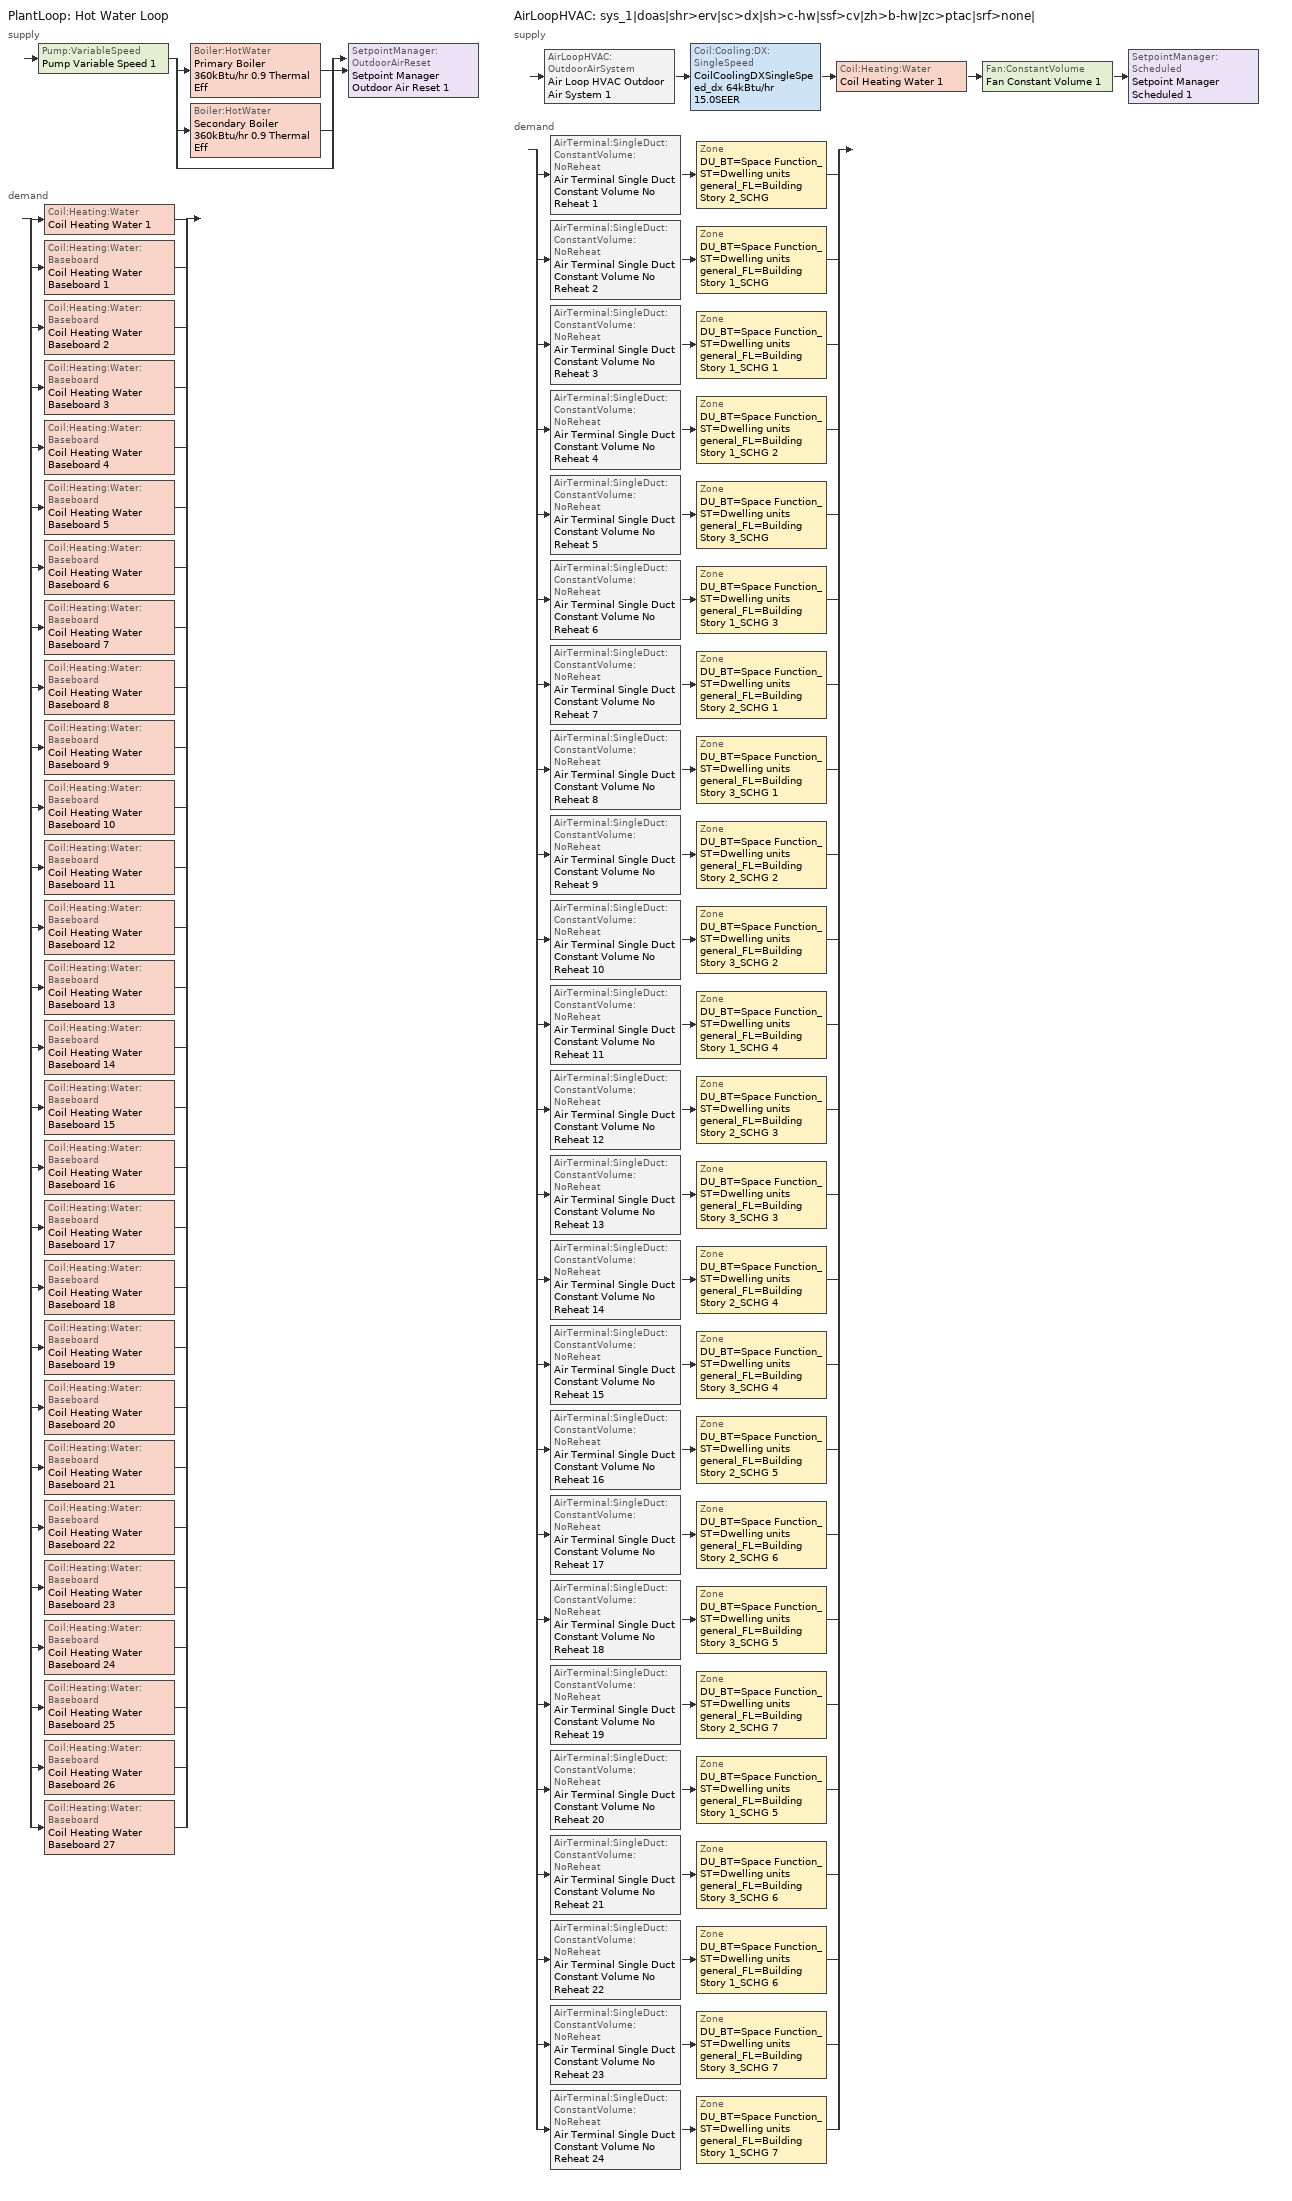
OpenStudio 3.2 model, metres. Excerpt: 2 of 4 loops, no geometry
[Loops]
PlantLoop 'Hot Water Loop'
 supply: Pump:VariableSpeed 'Pump Variable Speed 1' > split
  | Boiler:HotWater 'Primary Boiler 360kBtu/hr 0.9 Thermal Eff'
  | Boiler:HotWater 'Secondary Boiler 360kBtu/hr 0.9 Thermal Eff'
  | bypass
  join > SetpointManager:OutdoorAirReset 'Setpoint Manager Outdoor Air Reset 1'
 demand: split
  | Coil:Heating:Water 'Coil Heating Water 1'
  | Coil:Heating:Water:Baseboard 'Coil Heating Water Baseboard 1'
  | Coil:Heating:Water:Baseboard 'Coil Heating Water Baseboard 2'
  | Coil:Heating:Water:Baseboard 'Coil Heating Water Baseboard 3'
  | Coil:Heating:Water:Baseboard 'Coil Heating Water Baseboard 4'
  | Coil:Heating:Water:Baseboard 'Coil Heating Water Baseboard 5'
  | Coil:Heating:Water:Baseboard 'Coil Heating Water Baseboard 6'
  | Coil:Heating:Water:Baseboard 'Coil Heating Water Baseboard 7'
  | Coil:Heating:Water:Baseboard 'Coil Heating Water Baseboard 8'
  | Coil:Heating:Water:Baseboard 'Coil Heating Water Baseboard 9'
  | Coil:Heating:Water:Baseboard 'Coil Heating Water Baseboard 10'
  | Coil:Heating:Water:Baseboard 'Coil Heating Water Baseboard 11'
  | Coil:Heating:Water:Baseboard 'Coil Heating Water Baseboard 12'
  | Coil:Heating:Water:Baseboard 'Coil Heating Water Baseboard 13'
  | Coil:Heating:Water:Baseboard 'Coil Heating Water Baseboard 14'
  | Coil:Heating:Water:Baseboard 'Coil Heating Water Baseboard 15'
  | Coil:Heating:Water:Baseboard 'Coil Heating Water Baseboard 16'
  | Coil:Heating:Water:Baseboard 'Coil Heating Water Baseboard 17'
  | Coil:Heating:Water:Baseboard 'Coil Heating Water Baseboard 18'
  | Coil:Heating:Water:Baseboard 'Coil Heating Water Baseboard 19'
  | Coil:Heating:Water:Baseboard 'Coil Heating Water Baseboard 20'
  | Coil:Heating:Water:Baseboard 'Coil Heating Water Baseboard 21'
  | Coil:Heating:Water:Baseboard 'Coil Heating Water Baseboard 22'
  | Coil:Heating:Water:Baseboard 'Coil Heating Water Baseboard 23'
  | Coil:Heating:Water:Baseboard 'Coil Heating Water Baseboard 24'
  | Coil:Heating:Water:Baseboard 'Coil Heating Water Baseboard 25'
  | Coil:Heating:Water:Baseboard 'Coil Heating Water Baseboard 26'
  | Coil:Heating:Water:Baseboard 'Coil Heating Water Baseboard 27'
AirLoopHVAC 'sys_1|doas|shr>erv|sc>dx|sh>c-hw|ssf>cv|zh>b-hw|zc>ptac|srf>none|'
 supply: AirLoopHVAC:OutdoorAirSystem 'Air Loop HVAC Outdoor Air System 1' > Coil:Cooling:DX:SingleSpeed 'CoilCoolingDXSingleSpeed_dx 64kBtu/hr 15.0SEER' > Coil:Heating:Water 'Coil Heating Water 1' > Fan:ConstantVolume 'Fan Constant Volume 1' > SetpointManager:Scheduled 'Setpoint Manager Scheduled 1'
 demand: split
  | AirTerminal:SingleDuct:ConstantVolume:NoReheat 'Air Terminal Single Duct Constant Volume No Reheat 1' > Zone 'DU_BT=Space Function_ST=Dwelling units general_FL=Building Story 2_SCHG'
  | AirTerminal:SingleDuct:ConstantVolume:NoReheat 'Air Terminal Single Duct Constant Volume No Reheat 2' > Zone 'DU_BT=Space Function_ST=Dwelling units general_FL=Building Story 1_SCHG'
  | AirTerminal:SingleDuct:ConstantVolume:NoReheat 'Air Terminal Single Duct Constant Volume No Reheat 3' > Zone 'DU_BT=Space Function_ST=Dwelling units general_FL=Building Story 1_SCHG 1'
  | AirTerminal:SingleDuct:ConstantVolume:NoReheat 'Air Terminal Single Duct Constant Volume No Reheat 4' > Zone 'DU_BT=Space Function_ST=Dwelling units general_FL=Building Story 1_SCHG 2'
  | AirTerminal:SingleDuct:ConstantVolume:NoReheat 'Air Terminal Single Duct Constant Volume No Reheat 5' > Zone 'DU_BT=Space Function_ST=Dwelling units general_FL=Building Story 3_SCHG'
  | AirTerminal:SingleDuct:ConstantVolume:NoReheat 'Air Terminal Single Duct Constant Volume No Reheat 6' > Zone 'DU_BT=Space Function_ST=Dwelling units general_FL=Building Story 1_SCHG 3'
  | AirTerminal:SingleDuct:ConstantVolume:NoReheat 'Air Terminal Single Duct Constant Volume No Reheat 7' > Zone 'DU_BT=Space Function_ST=Dwelling units general_FL=Building Story 2_SCHG 1'
  | AirTerminal:SingleDuct:ConstantVolume:NoReheat 'Air Terminal Single Duct Constant Volume No Reheat 8' > Zone 'DU_BT=Space Function_ST=Dwelling units general_FL=Building Story 3_SCHG 1'
  | AirTerminal:SingleDuct:ConstantVolume:NoReheat 'Air Terminal Single Duct Constant Volume No Reheat 9' > Zone 'DU_BT=Space Function_ST=Dwelling units general_FL=Building Story 2_SCHG 2'
  | AirTerminal:SingleDuct:ConstantVolume:NoReheat 'Air Terminal Single Duct Constant Volume No Reheat 10' > Zone 'DU_BT=Space Function_ST=Dwelling units general_FL=Building Story 3_SCHG 2'
  | AirTerminal:SingleDuct:ConstantVolume:NoReheat 'Air Terminal Single Duct Constant Volume No Reheat 11' > Zone 'DU_BT=Space Function_ST=Dwelling units general_FL=Building Story 1_SCHG 4'
  | AirTerminal:SingleDuct:ConstantVolume:NoReheat 'Air Terminal Single Duct Constant Volume No Reheat 12' > Zone 'DU_BT=Space Function_ST=Dwelling units general_FL=Building Story 2_SCHG 3'
  | AirTerminal:SingleDuct:ConstantVolume:NoReheat 'Air Terminal Single Duct Constant Volume No Reheat 13' > Zone 'DU_BT=Space Function_ST=Dwelling units general_FL=Building Story 3_SCHG 3'
  | AirTerminal:SingleDuct:ConstantVolume:NoReheat 'Air Terminal Single Duct Constant Volume No Reheat 14' > Zone 'DU_BT=Space Function_ST=Dwelling units general_FL=Building Story 2_SCHG 4'
  | AirTerminal:SingleDuct:ConstantVolume:NoReheat 'Air Terminal Single Duct Constant Volume No Reheat 15' > Zone 'DU_BT=Space Function_ST=Dwelling units general_FL=Building Story 3_SCHG 4'
  | AirTerminal:SingleDuct:ConstantVolume:NoReheat 'Air Terminal Single Duct Constant Volume No Reheat 16' > Zone 'DU_BT=Space Function_ST=Dwelling units general_FL=Building Story 2_SCHG 5'
  | AirTerminal:SingleDuct:ConstantVolume:NoReheat 'Air Terminal Single Duct Constant Volume No Reheat 17' > Zone 'DU_BT=Space Function_ST=Dwelling units general_FL=Building Story 2_SCHG 6'
  | AirTerminal:SingleDuct:ConstantVolume:NoReheat 'Air Terminal Single Duct Constant Volume No Reheat 18' > Zone 'DU_BT=Space Function_ST=Dwelling units general_FL=Building Story 3_SCHG 5'
  | AirTerminal:SingleDuct:ConstantVolume:NoReheat 'Air Terminal Single Duct Constant Volume No Reheat 19' > Zone 'DU_BT=Space Function_ST=Dwelling units general_FL=Building Story 2_SCHG 7'
  | AirTerminal:SingleDuct:ConstantVolume:NoReheat 'Air Terminal Single Duct Constant Volume No Reheat 20' > Zone 'DU_BT=Space Function_ST=Dwelling units general_FL=Building Story 1_SCHG 5'
  | AirTerminal:SingleDuct:ConstantVolume:NoReheat 'Air Terminal Single Duct Constant Volume No Reheat 21' > Zone 'DU_BT=Space Function_ST=Dwelling units general_FL=Building Story 3_SCHG 6'
  | AirTerminal:SingleDuct:ConstantVolume:NoReheat 'Air Terminal Single Duct Constant Volume No Reheat 22' > Zone 'DU_BT=Space Function_ST=Dwelling units general_FL=Building Story 1_SCHG 6'
  | AirTerminal:SingleDuct:ConstantVolume:NoReheat 'Air Terminal Single Duct Constant Volume No Reheat 23' > Zone 'DU_BT=Space Function_ST=Dwelling units general_FL=Building Story 3_SCHG 7'
  | AirTerminal:SingleDuct:ConstantVolume:NoReheat 'Air Terminal Single Duct Constant Volume No Reheat 24' > Zone 'DU_BT=Space Function_ST=Dwelling units general_FL=Building Story 1_SCHG 7'
[Sizing:Zone] Zone Cooling Design Supply Air Temperature Input Method=TemperatureDifference; Zone Cooling Design Supply Air Temperature {C}=14; Zone Cooling Design Supply Air Temperature Difference {deltaC}=11; Zone Heating Design Supply Air Temperature Input Method=TemperatureDifference; Zone Heating Design Supply Air Temperature {C}=40; Zone Heating Design Supply Air Temperature Difference {deltaC}=21; Zone Cooling Design Supply Air Humidity Ratio {kg-H2O/kg-air}=0.0085; Zone Heating Design Supply Air Humidity Ratio {kg-H2O/kg-air}=0.008; Zone Heating Sizing Factor=1.3; Zone Cooling Sizing Factor=1.1; Cooling Design Air Flow Method=DesignDay; Heating Design Air Flow Method=DesignDay; Account for Dedicated Outdoor Air System=No; Dedicated Outdoor Air System Control Strategy=NeutralSupplyAir; Dedicated Outdoor Air Low Setpoint Temperature for Design {C}=autosize; Dedicated Outdoor Air High Setpoint Temperature for Design {C}=autosize
DU_BT=Space Function_ST=Dwelling units general_FL=Building Story 2_SCHG; DU_BT=Space Function_ST=Dwelling units general_FL=Building Story 1_SCHG; DU_BT=Space Function_ST=Dwelling units general_FL=Building Story 1_SCHG 1; DU_BT=Space Function_ST=Dwelling units general_FL=Building Story 1_SCHG 2; DU_BT=Space Function_ST=Dwelling units general_FL=Building Story 3_SCHG; DU_BT=Space Function_ST=Dwelling units general_FL=Building Story 1_SCHG 3; DU_BT=Space Function_ST=Dwelling units general_FL=Building Story 2_SCHG 1; DU_BT=Space Function_ST=Dwelling units general_FL=Building Story 3_SCHG 1; DU_BT=Space Function_ST=Dwelling units general_FL=Building Story 2_SCHG 2; DU_BT=Space Function_ST=Dwelling units general_FL=Building Story 3_SCHG 2; DU_BT=Space Function_ST=Dwelling units general_FL=Building Story 1_SCHG 4; DU_BT=Space Function_ST=Dwelling units general_FL=Building Story 2_SCHG 3; DU_BT=Space Function_ST=Dwelling units general_FL=Building Story 3_SCHG 3; DU_BT=Space Function_ST=Dwelling units general_FL=Building Story 2_SCHG 4; DU_BT=Space Function_ST=Dwelling units general_FL=Building Story 3_SCHG 4; DU_BT=Space Function_ST=Dwelling units general_FL=Building Story 2_SCHG 5; DU_BT=Space Function_ST=Dwelling units general_FL=Building Story 2_SCHG 6; DU_BT=Space Function_ST=Dwelling units general_FL=Building Story 3_SCHG 5; DU_BT=Space Function_ST=Dwelling units general_FL=Building Story 2_SCHG 7; DU_BT=Space Function_ST=Dwelling units general_FL=Building Story 1_SCHG 5; DU_BT=Space Function_ST=Dwelling units general_FL=Building Story 3_SCHG 6; DU_BT=Space Function_ST=Dwelling units general_FL=Building Story 1_SCHG 6; DU_BT=Space Function_ST=Dwelling units general_FL=Building Story 3_SCHG 7; DU_BT=Space Function_ST=Dwelling units general_FL=Building Story 1_SCHG 7
[Zone equipment]
DU_BT=Space Function_ST=Dwelling units general_FL=Building Story 2_SCHG: DU_BT=Space Function_ST=Dwelling units general_FL=Building Story 2_SCHG PTAC, Zone HVAC Baseboard Convective Water 1, Air Terminal Single Duct Constant Volume No Reheat 1
DU_BT=Space Function_ST=Dwelling units general_FL=Building Story 1_SCHG: DU_BT=Space Function_ST=Dwelling units general_FL=Building Story 1_SCHG PTAC, Zone HVAC Baseboard Convective Water 2, Air Terminal Single Duct Constant Volume No Reheat 2
DU_BT=Space Function_ST=Dwelling units general_FL=Building Story 1_SCHG 1: DU_BT=Space Function_ST=Dwelling units general_FL=Building Story 1_SCHG 1 PTAC, Zone HVAC Baseboard Convective Water 3, Air Terminal Single Duct Constant Volume No Reheat 3
DU_BT=Space Function_ST=Dwelling units general_FL=Building Story 1_SCHG 2: DU_BT=Space Function_ST=Dwelling units general_FL=Building Story 1_SCHG 2 PTAC, Zone HVAC Baseboard Convective Water 4, Air Terminal Single Duct Constant Volume No Reheat 4
DU_BT=Space Function_ST=Dwelling units general_FL=Building Story 3_SCHG: DU_BT=Space Function_ST=Dwelling units general_FL=Building Story 3_SCHG PTAC, Zone HVAC Baseboard Convective Water 5, Air Terminal Single Duct Constant Volume No Reheat 5
DU_BT=Space Function_ST=Dwelling units general_FL=Building Story 1_SCHG 3: DU_BT=Space Function_ST=Dwelling units general_FL=Building Story 1_SCHG 3 PTAC, Zone HVAC Baseboard Convective Water 6, Air Terminal Single Duct Constant Volume No Reheat 6
DU_BT=Space Function_ST=Dwelling units general_FL=Building Story 2_SCHG 1: DU_BT=Space Function_ST=Dwelling units general_FL=Building Story 2_SCHG 1 PTAC, Zone HVAC Baseboard Convective Water 7, Air Terminal Single Duct Constant Volume No Reheat 7
DU_BT=Space Function_ST=Dwelling units general_FL=Building Story 3_SCHG 1: DU_BT=Space Function_ST=Dwelling units general_FL=Building Story 3_SCHG 1 PTAC, Zone HVAC Baseboard Convective Water 8, Air Terminal Single Duct Constant Volume No Reheat 8
DU_BT=Space Function_ST=Dwelling units general_FL=Building Story 2_SCHG 2: DU_BT=Space Function_ST=Dwelling units general_FL=Building Story 2_SCHG 2 PTAC, Zone HVAC Baseboard Convective Water 9, Air Terminal Single Duct Constant Volume No Reheat 9
DU_BT=Space Function_ST=Dwelling units general_FL=Building Story 3_SCHG 2: DU_BT=Space Function_ST=Dwelling units general_FL=Building Story 3_SCHG 2 PTAC, Zone HVAC Baseboard Convective Water 10, Air Terminal Single Duct Constant Volume No Reheat 10
DU_BT=Space Function_ST=Dwelling units general_FL=Building Story 1_SCHG 4: DU_BT=Space Function_ST=Dwelling units general_FL=Building Story 1_SCHG 4 PTAC, Zone HVAC Baseboard Convective Water 11, Air Terminal Single Duct Constant Volume No Reheat 11
DU_BT=Space Function_ST=Dwelling units general_FL=Building Story 2_SCHG 3: DU_BT=Space Function_ST=Dwelling units general_FL=Building Story 2_SCHG 3 PTAC, Zone HVAC Baseboard Convective Water 12, Air Terminal Single Duct Constant Volume No Reheat 12
DU_BT=Space Function_ST=Dwelling units general_FL=Building Story 3_SCHG 3: DU_BT=Space Function_ST=Dwelling units general_FL=Building Story 3_SCHG 3 PTAC, Zone HVAC Baseboard Convective Water 13, Air Terminal Single Duct Constant Volume No Reheat 13
DU_BT=Space Function_ST=Dwelling units general_FL=Building Story 2_SCHG 4: DU_BT=Space Function_ST=Dwelling units general_FL=Building Story 2_SCHG 4 PTAC, Zone HVAC Baseboard Convective Water 14, Air Terminal Single Duct Constant Volume No Reheat 14
DU_BT=Space Function_ST=Dwelling units general_FL=Building Story 3_SCHG 4: DU_BT=Space Function_ST=Dwelling units general_FL=Building Story 3_SCHG 4 PTAC, Zone HVAC Baseboard Convective Water 15, Air Terminal Single Duct Constant Volume No Reheat 15
DU_BT=Space Function_ST=Dwelling units general_FL=Building Story 2_SCHG 5: DU_BT=Space Function_ST=Dwelling units general_FL=Building Story 2_SCHG 5 PTAC, Zone HVAC Baseboard Convective Water 16, Air Terminal Single Duct Constant Volume No Reheat 16
DU_BT=Space Function_ST=Dwelling units general_FL=Building Story 2_SCHG 6: DU_BT=Space Function_ST=Dwelling units general_FL=Building Story 2_SCHG 6 PTAC, Zone HVAC Baseboard Convective Water 17, Air Terminal Single Duct Constant Volume No Reheat 17
DU_BT=Space Function_ST=Dwelling units general_FL=Building Story 3_SCHG 5: DU_BT=Space Function_ST=Dwelling units general_FL=Building Story 3_SCHG 5 PTAC, Zone HVAC Baseboard Convective Water 18, Air Terminal Single Duct Constant Volume No Reheat 18
DU_BT=Space Function_ST=Dwelling units general_FL=Building Story 2_SCHG 7: DU_BT=Space Function_ST=Dwelling units general_FL=Building Story 2_SCHG 7 PTAC, Zone HVAC Baseboard Convective Water 19, Air Terminal Single Duct Constant Volume No Reheat 19
DU_BT=Space Function_ST=Dwelling units general_FL=Building Story 1_SCHG 5: DU_BT=Space Function_ST=Dwelling units general_FL=Building Story 1_SCHG 5 PTAC, Zone HVAC Baseboard Convective Water 20, Air Terminal Single Duct Constant Volume No Reheat 20
DU_BT=Space Function_ST=Dwelling units general_FL=Building Story 3_SCHG 6: DU_BT=Space Function_ST=Dwelling units general_FL=Building Story 3_SCHG 6 PTAC, Zone HVAC Baseboard Convective Water 21, Air Terminal Single Duct Constant Volume No Reheat 21
DU_BT=Space Function_ST=Dwelling units general_FL=Building Story 1_SCHG 6: DU_BT=Space Function_ST=Dwelling units general_FL=Building Story 1_SCHG 6 PTAC, Zone HVAC Baseboard Convective Water 22, Air Terminal Single Duct Constant Volume No Reheat 22
DU_BT=Space Function_ST=Dwelling units general_FL=Building Story 3_SCHG 7: DU_BT=Space Function_ST=Dwelling units general_FL=Building Story 3_SCHG 7 PTAC, Zone HVAC Baseboard Convective Water 23, Air Terminal Single Duct Constant Volume No Reheat 23
DU_BT=Space Function_ST=Dwelling units general_FL=Building Story 1_SCHG 7: DU_BT=Space Function_ST=Dwelling units general_FL=Building Story 1_SCHG 7 PTAC, Zone HVAC Baseboard Convective Water 24, Air Terminal Single Duct Constant Volume No Reheat 24
[PlantLoop]
Hot Water Loop: Fluid Type=Water; Glycol Concentration=0; Plant Loop Volume {m3}=Autocalculate; Load Distribution Scheme=Optimal
[Sizing:Plant]
Hot Water Loop: Loop Type=Heating; Design Loop Exit Temperature {C}=82; Loop Design Temperature Difference {deltaC}=16; Sizing Option=NonCoincident; Zone Timesteps in Averaging Window=1; Coincident Sizing Factor Mode=None
[Pump:VariableSpeed]
Pump Variable Speed 1: Motor Efficiency=0.855; Pump Control Type=Intermittent; Skin Loss Radiative Fraction=0.5; Design Power Sizing Method=PowerPerFlowPerPressure; Design Electric Power per Unit Flow Rate {W/(m3/s)}=348701.1; Design Shaft Power per Unit Flow Rate per Unit Head {W-s/m3-Pa}=1.43472; Design Minimum Flow Rate Fraction=0
[Boiler:HotWater] Fuel Type=NaturalGas; Nominal Capacity {W}=105532; Nominal Thermal Efficiency=0.9; Normalized Boiler Efficiency Curve=BOILER-EFFFPLR-NECB2011; Water Outlet Upper Temperature Limit {C}=99; Boiler Flow Mode=ConstantFlow; Parasitic Electric Load {W}=0; Sizing Factor=1
Primary Boiler 360kBtu/hr 0.9 Thermal Eff; Secondary Boiler 360kBtu/hr 0.9 Thermal Eff
[SetpointManager:OutdoorAirReset]
Setpoint Manager Outdoor Air Reset 1: Control Variable=Temperature; Setpoint at Outdoor Low Temperature {C}=82; Outdoor Low Temperature {C}=-16; Setpoint at Outdoor High Temperature {C}=60; Outdoor High Temperature {C}=0
[AirLoopHVAC]
sys_1|doas|shr>erv|sc>dx|sh>c-hw|ssf>cv|zh>b-hw|zc>ptac|srf>none|: Availability Schedule=sys_1|doas|shr>none|sc>dx|sh>c-hw|ssf>cv|zh>b-hw|zc>ptac|srf>none| Occ Sch; Design Supply Air Flow Rate {m3/s}=autosize; Design Return Air Flow Fraction of Supply Air Flow=1
[Sizing:System]
sys_1|doas|shr>erv|sc>dx|sh>c-hw|ssf>cv|zh>b-hw|zc>ptac|srf>none|: Type of Load to Size On=VentilationRequirement; Design Outdoor Air Flow Rate {m3/s}=Autosize; Central Heating Maximum System Air Flow Ratio=1; Preheat Design Temperature {C}=7; Preheat Design Humidity Ratio {kg-H2O/kg-Air}=0.008; Precool Design Temperature {C}=13; Precool Design Humidity Ratio {kg-H2O/kg-Air}=0.008; Central Cooling Design Supply Air Temperature {C}=13; Central Heating Design Supply Air Temperature {C}=43; Sizing Option=NonCoincident; 100% Outdoor Air in Cooling=Yes; 100% Outdoor Air in Heating=Yes; Central Cooling Design Supply Air Humidity Ratio {kg-H2O/kg-Air}=0.0085; Central Heating Design Supply Air Humidity Ratio {kg-H2O/kg-Air}=0.008; Cooling Design Air Flow Method=DesignDay; Cooling Design Air Flow Rate {m3/s}=0; Heating Design Air Flow Method=DesignDay; Heating Design Air Flow Rate {m3/s}=0; System Outdoor Air Method=ZoneSum; Zone Maximum Outdoor Air Fraction=1; Cooling Supply Air Flow Rate Per Floor Area {m3/s-m2}=0.00996765; Cooling Fraction of Autosized Cooling Supply Air Flow Rate=1; Cooling Supply Air Flow Rate Per Unit Cooling Capacity {m3/s-W}=3.94755e-05; Heating Supply Air Flow Rate Per Floor Area {m3/s-m2}=0.00996765; Heating Fraction of Autosized Heating Supply Air Flow Rate=1; Heating Fraction of Autosized Cooling Supply Air Flow Rate=1; Heating Supply Air Flow Rate Per Unit Heating Capacity {m3/s-W}=3.15882e-05; Cooling Design Capacity Method=CoolingDesignCapacity; Cooling Design Capacity {W}=autosize; Cooling Design Capacity Per Floor Area {W/m2}=234.7; Fraction of Autosized Cooling Design Capacity=1; Heating Design Capacity Method=HeatingDesignCapacity; Heating Design Capacity {W}=autosize; Heating Design Capacity Per Floor Area {W/m2}=157; Fraction of Autosized Heating Design Capacity=1; Central Cooling Capacity Control Method=OnOff
[Fan:ConstantVolume] Availability Schedule=Always On Discrete; Fan Total Efficiency=0.39975; Pressure Rise {Pa}=640; Maximum Flow Rate {m3/s}=AutoSize; Motor Efficiency=0.615
Fan Constant Volume 1; Fan Constant Volume 2; Fan Constant Volume 3; Fan Constant Volume 4; Fan Constant Volume 5; Fan Constant Volume 6; Fan Constant Volume 7; Fan Constant Volume 8; Fan Constant Volume 9; Fan Constant Volume 10; Fan Constant Volume 11; Fan Constant Volume 12; Fan Constant Volume 13; Fan Constant Volume 14; Fan Constant Volume 15; Fan Constant Volume 16; Fan Constant Volume 17; Fan Constant Volume 18; Fan Constant Volume 19; Fan Constant Volume 20; Fan Constant Volume 21; Fan Constant Volume 22; Fan Constant Volume 23; Fan Constant Volume 24; Fan Constant Volume 25
[Coil:Heating:Water]
Coil Heating Water 1: Availability Schedule=Always On Discrete
[Coil:Cooling:DX:SingleSpeed] Availability Schedule=Always On Discrete; Rated Total Cooling Capacity {W}=autosize; Rated Sensible Heat Ratio=autosize; Rated Air Flow Rate {m3/s}=autosize; Rated Evaporator Fan Power Per Volume Flow Rate {W/(m3/s)}=773.3; Total Cooling Capacity Function of Temperature Curve=DXCOOL-NECB2011-REF-CAPFT; Total Cooling Capacity Function of Flow Fraction Curve=DXCOOL-NECB2011-REF-CAPFFLOW; Energy Input Ratio Function of Temperature Curve=DXCOOL-NECB2011-REF-COOLEIRFT; Energy Input Ratio Function of Flow Fraction Curve=DXCOOL-NECB2011-REF-COOLEIRFFLOW; Part Load Fraction Correlation Curve=DXCOOL-NECB2011-REF-COOLPLFFPLR; Minimum Outdoor Dry-Bulb Temperature for Compressor Operation {C}=-25; Condenser Type=AirCooled; Evaporative Condenser Effectiveness=0; Evaporative Condenser Air Flow Rate {m3/s}=Autosize; Evaporative Condenser Pump Rated Power Consumption {W}=Autosize; Crankcase Heater Capacity {W}=0; Maximum Outdoor Dry-Bulb Temperature for Crankcase Heater Operation {C}=0; Basin Heater Capacity {W/K}=0; Basin Heater Setpoint Temperature {C}=10
Name | Rated COP {W/W}
CoilCoolingDXSingleSpeed_dx 64kBtu/hr 15.0SEER | 4.31058
Coil Cooling DX Single Speed 1 18kBtu/hr 9.5EER; Coil Cooling DX Single Speed 4 21kBtu/hr 9.5EER; Coil Cooling DX Single Speed 5 24kBtu/hr 9.5EER; Coil Cooling DX Single Speed 6 20kBtu/hr 9.5EER; Coil Cooling DX Single Speed 9 19kBtu/hr 9.5EER; Coil Cooling DX Single Speed 11 16kBtu/hr 9.5EER; Coil Cooling DX Single Speed 12 18kBtu/hr 9.5EER; Coil Cooling DX Single Speed 13 28kBtu/hr 9.5EER; Coil Cooling DX Single Speed 14 22kBtu/hr 9.5EER; Coil Cooling DX Single Speed 15 24kBtu/hr 9.5EER; Coil Cooling DX Single Speed 16 23kBtu/hr 9.5EER; Coil Cooling DX Single Speed 18 21kBtu/hr 9.5EER; Coil Cooling DX Single Speed 19 17kBtu/hr 9.5EER; Coil Cooling DX Single Speed 20 16kBtu/hr 9.5EER; Coil Cooling DX Single Speed 21 27kBtu/hr 9.5EER; Coil Cooling DX Single Speed 22 16kBtu/hr 9.5EER; Coil Cooling DX Single Speed 23 20kBtu/hr 9.5EER; Coil Cooling DX Single Speed 24 17kBtu/hr 9.5EER | 3.2994
Coil Cooling DX Single Speed 2 7kBtu/hr 11.9EER | 4.08948
Coil Cooling DX Single Speed 3 8kBtu/hr 11.7EER | 4.04017
Coil Cooling DX Single Speed 7 8kBtu/hr 11.5EER | 3.97225
Coil Cooling DX Single Speed 8 11kBtu/hr 10.7EER | 3.71387
Coil Cooling DX Single Speed 10 11kBtu/hr 10.7EER | 3.70686
Coil Cooling DX Single Speed 17 8kBtu/hr 11.7EER | 4.02522
[Controller:OutdoorAir]
Controller Outdoor Air 1: Minimum Outdoor Air Flow Rate {m3/s}=autosize; Maximum Outdoor Air Flow Rate {m3/s}=Autosize; Economizer Control Type=NoEconomizer; Economizer Control Action Type=ModulateFlow; Economizer Maximum Limit Dry-Bulb Temperature {C}=28; Economizer Maximum Limit Enthalpy {J/kg}=64000; Economizer Minimum Limit Dry-Bulb Temperature {C}=-100; Lockout Type=NoLockout; Minimum Limit Type=FixedMinimum; Minimum Outdoor Air Schedule=sys_1|doas|shr>none|sc>dx|sh>c-hw|ssf>cv|zh>b-hw|zc>ptac|srf>none| Occ Sch; Controller Mechanical Ventilation=Controller Mechanical Ventilation 1; High Humidity Control=No; Heat Recovery Bypass Control Type=BypassWhenWithinEconomizerLimits
[Controller:MechanicalVentilation]
Controller Mechanical Ventilation 1: Availability Schedule=Always On Discrete; System Outdoor Air Method=ZoneSum
[AirLoopHVAC:OutdoorAirSystem]
Air Loop HVAC Outdoor Air System 1: Controller=Controller Outdoor Air 1
[Controller:WaterCoil]
Controller Water Coil 1: Water Coil=Coil Heating Water 1; Action=Normal; Controller Convergence Tolerance {deltaC}=0.0001; Minimum Actuated Flow {m3/s}=0
[SetpointManager:Scheduled]
Setpoint Manager Scheduled 1: Control Variable=Temperature; Schedule=Makeup-Air Unit Supply Air Temp
[Coil:Heating:Electric] Availability Schedule=ON_OFF_ALWAYS_OFF
Coil Heating Electric 1; Coil Heating Electric 2; Coil Heating Electric 3; Coil Heating Electric 4; Coil Heating Electric 5; Coil Heating Electric 6; Coil Heating Electric 7; Coil Heating Electric 8; Coil Heating Electric 9; Coil Heating Electric 10; Coil Heating Electric 11; Coil Heating Electric 12; Coil Heating Electric 13; Coil Heating Electric 14; Coil Heating Electric 15; Coil Heating Electric 16; Coil Heating Electric 17; Coil Heating Electric 18; Coil Heating Electric 19; Coil Heating Electric 20; Coil Heating Electric 21; Coil Heating Electric 22; Coil Heating Electric 23; Coil Heating Electric 24
[ZoneHVAC:PackagedTerminalAirConditioner] Availability Schedule=Always On Discrete; Supply Air Flow Rate During Cooling Operation {m3/s}=Autosize; Supply Air Flow Rate During Heating Operation {m3/s}=Autosize; Supply Air Flow Rate When No Cooling or Heating is Needed {m3/s}=Autosize; Outdoor Air Flow Rate During Cooling Operation {m3/s}=1e-05; Outdoor Air Flow Rate During Heating Operation {m3/s}=1e-05; Outdoor Air Flow Rate When No Cooling or Heating is Needed {m3/s}=1e-05; Fan Placement=DrawThrough
Name | Supply Air Fan | Heating Coil | Cooling Coil
DU_BT=Space Function_ST=Dwelling units general_FL=Building Story 2_SCHG PTAC | Fan Constant Volume 2 | Coil Heating Electric 1 | Coil Cooling DX Single Speed 1 18kBtu/hr 9.5EER
DU_BT=Space Function_ST=Dwelling units general_FL=Building Story 1_SCHG PTAC | Fan Constant Volume 3 | Coil Heating Electric 2 | Coil Cooling DX Single Speed 2 7kBtu/hr 11.9EER
DU_BT=Space Function_ST=Dwelling units general_FL=Building Story 1_SCHG 1 PTAC | Fan Constant Volume 4 | Coil Heating Electric 3 | Coil Cooling DX Single Speed 3 8kBtu/hr 11.7EER
DU_BT=Space Function_ST=Dwelling units general_FL=Building Story 1_SCHG 2 PTAC | Fan Constant Volume 5 | Coil Heating Electric 4 | Coil Cooling DX Single Speed 4 21kBtu/hr 9.5EER
DU_BT=Space Function_ST=Dwelling units general_FL=Building Story 3_SCHG PTAC | Fan Constant Volume 6 | Coil Heating Electric 5 | Coil Cooling DX Single Speed 5 24kBtu/hr 9.5EER
DU_BT=Space Function_ST=Dwelling units general_FL=Building Story 1_SCHG 3 PTAC | Fan Constant Volume 7 | Coil Heating Electric 6 | Coil Cooling DX Single Speed 6 20kBtu/hr 9.5EER
DU_BT=Space Function_ST=Dwelling units general_FL=Building Story 2_SCHG 1 PTAC | Fan Constant Volume 8 | Coil Heating Electric 7 | Coil Cooling DX Single Speed 7 8kBtu/hr 11.5EER
DU_BT=Space Function_ST=Dwelling units general_FL=Building Story 3_SCHG 1 PTAC | Fan Constant Volume 9 | Coil Heating Electric 8 | Coil Cooling DX Single Speed 8 11kBtu/hr 10.7EER
DU_BT=Space Function_ST=Dwelling units general_FL=Building Story 2_SCHG 2 PTAC | Fan Constant Volume 10 | Coil Heating Electric 9 | Coil Cooling DX Single Speed 9 19kBtu/hr 9.5EER
DU_BT=Space Function_ST=Dwelling units general_FL=Building Story 3_SCHG 2 PTAC | Fan Constant Volume 11 | Coil Heating Electric 10 | Coil Cooling DX Single Speed 10 11kBtu/hr 10.7EER
DU_BT=Space Function_ST=Dwelling units general_FL=Building Story 1_SCHG 4 PTAC | Fan Constant Volume 12 | Coil Heating Electric 11 | Coil Cooling DX Single Speed 11 16kBtu/hr 9.5EER
DU_BT=Space Function_ST=Dwelling units general_FL=Building Story 2_SCHG 3 PTAC | Fan Constant Volume 13 | Coil Heating Electric 12 | Coil Cooling DX Single Speed 12 18kBtu/hr 9.5EER
DU_BT=Space Function_ST=Dwelling units general_FL=Building Story 3_SCHG 3 PTAC | Fan Constant Volume 14 | Coil Heating Electric 13 | Coil Cooling DX Single Speed 13 28kBtu/hr 9.5EER
DU_BT=Space Function_ST=Dwelling units general_FL=Building Story 2_SCHG 4 PTAC | Fan Constant Volume 15 | Coil Heating Electric 14 | Coil Cooling DX Single Speed 14 22kBtu/hr 9.5EER
DU_BT=Space Function_ST=Dwelling units general_FL=Building Story 3_SCHG 4 PTAC | Fan Constant Volume 16 | Coil Heating Electric 15 | Coil Cooling DX Single Speed 15 24kBtu/hr 9.5EER
DU_BT=Space Function_ST=Dwelling units general_FL=Building Story 2_SCHG 5 PTAC | Fan Constant Volume 17 | Coil Heating Electric 16 | Coil Cooling DX Single Speed 16 23kBtu/hr 9.5EER
DU_BT=Space Function_ST=Dwelling units general_FL=Building Story 2_SCHG 6 PTAC | Fan Constant Volume 18 | Coil Heating Electric 17 | Coil Cooling DX Single Speed 17 8kBtu/hr 11.7EER
DU_BT=Space Function_ST=Dwelling units general_FL=Building Story 3_SCHG 5 PTAC | Fan Constant Volume 19 | Coil Heating Electric 18 | Coil Cooling DX Single Speed 18 21kBtu/hr 9.5EER
DU_BT=Space Function_ST=Dwelling units general_FL=Building Story 2_SCHG 7 PTAC | Fan Constant Volume 20 | Coil Heating Electric 19 | Coil Cooling DX Single Speed 19 17kBtu/hr 9.5EER
DU_BT=Space Function_ST=Dwelling units general_FL=Building Story 1_SCHG 5 PTAC | Fan Constant Volume 21 | Coil Heating Electric 20 | Coil Cooling DX Single Speed 20 16kBtu/hr 9.5EER
DU_BT=Space Function_ST=Dwelling units general_FL=Building Story 3_SCHG 6 PTAC | Fan Constant Volume 22 | Coil Heating Electric 21 | Coil Cooling DX Single Speed 21 27kBtu/hr 9.5EER
DU_BT=Space Function_ST=Dwelling units general_FL=Building Story 1_SCHG 6 PTAC | Fan Constant Volume 23 | Coil Heating Electric 22 | Coil Cooling DX Single Speed 22 16kBtu/hr 9.5EER
DU_BT=Space Function_ST=Dwelling units general_FL=Building Story 3_SCHG 7 PTAC | Fan Constant Volume 24 | Coil Heating Electric 23 | Coil Cooling DX Single Speed 23 20kBtu/hr 9.5EER
DU_BT=Space Function_ST=Dwelling units general_FL=Building Story 1_SCHG 7 PTAC | Fan Constant Volume 25 | Coil Heating Electric 24 | Coil Cooling DX Single Speed 24 17kBtu/hr 9.5EER
[Coil:Heating:Water:Baseboard] Heating Design Capacity Method=HeatingDesignCapacity; Heating Design Capacity {W}=autosize; Heating Design Capacity Per Floor Area {W/m2}=0; Fraction of Autosized Heating Design Capacity=0.8
Coil Heating Water Baseboard 1; Coil Heating Water Baseboard 2; Coil Heating Water Baseboard 3; Coil Heating Water Baseboard 4; Coil Heating Water Baseboard 5; Coil Heating Water Baseboard 6; Coil Heating Water Baseboard 7; Coil Heating Water Baseboard 8; Coil Heating Water Baseboard 9; Coil Heating Water Baseboard 10; Coil Heating Water Baseboard 11; Coil Heating Water Baseboard 12; Coil Heating Water Baseboard 13; Coil Heating Water Baseboard 14; Coil Heating Water Baseboard 15; Coil Heating Water Baseboard 16; Coil Heating Water Baseboard 17; Coil Heating Water Baseboard 18; Coil Heating Water Baseboard 19; Coil Heating Water Baseboard 20; Coil Heating Water Baseboard 21; Coil Heating Water Baseboard 22; Coil Heating Water Baseboard 23; Coil Heating Water Baseboard 24; Coil Heating Water Baseboard 25; Coil Heating Water Baseboard 26; Coil Heating Water Baseboard 27
[ZoneHVAC:Baseboard:Convective:Water] Availability Schedule=Always On Discrete
Name | Heating Coil
Zone HVAC Baseboard Convective Water 1 | Coil Heating Water Baseboard 1
Zone HVAC Baseboard Convective Water 2 | Coil Heating Water Baseboard 2
Zone HVAC Baseboard Convective Water 3 | Coil Heating Water Baseboard 3
Zone HVAC Baseboard Convective Water 4 | Coil Heating Water Baseboard 4
Zone HVAC Baseboard Convective Water 5 | Coil Heating Water Baseboard 5
Zone HVAC Baseboard Convective Water 6 | Coil Heating Water Baseboard 6
Zone HVAC Baseboard Convective Water 7 | Coil Heating Water Baseboard 7
Zone HVAC Baseboard Convective Water 8 | Coil Heating Water Baseboard 8
Zone HVAC Baseboard Convective Water 9 | Coil Heating Water Baseboard 9
Zone HVAC Baseboard Convective Water 10 | Coil Heating Water Baseboard 10
Zone HVAC Baseboard Convective Water 11 | Coil Heating Water Baseboard 11
Zone HVAC Baseboard Convective Water 12 | Coil Heating Water Baseboard 12
Zone HVAC Baseboard Convective Water 13 | Coil Heating Water Baseboard 13
Zone HVAC Baseboard Convective Water 14 | Coil Heating Water Baseboard 14
Zone HVAC Baseboard Convective Water 15 | Coil Heating Water Baseboard 15
Zone HVAC Baseboard Convective Water 16 | Coil Heating Water Baseboard 16
Zone HVAC Baseboard Convective Water 17 | Coil Heating Water Baseboard 17
Zone HVAC Baseboard Convective Water 18 | Coil Heating Water Baseboard 18
Zone HVAC Baseboard Convective Water 19 | Coil Heating Water Baseboard 19
Zone HVAC Baseboard Convective Water 20 | Coil Heating Water Baseboard 20
Zone HVAC Baseboard Convective Water 21 | Coil Heating Water Baseboard 21
Zone HVAC Baseboard Convective Water 22 | Coil Heating Water Baseboard 22
Zone HVAC Baseboard Convective Water 23 | Coil Heating Water Baseboard 23
Zone HVAC Baseboard Convective Water 24 | Coil Heating Water Baseboard 24
Zone HVAC Baseboard Convective Water 25 | Coil Heating Water Baseboard 25
Zone HVAC Baseboard Convective Water 26 | Coil Heating Water Baseboard 26
Zone HVAC Baseboard Convective Water 27 | Coil Heating Water Baseboard 27
[AirTerminal:SingleDuct:ConstantVolume:NoReheat] Availability Schedule=Always On Discrete; Maximum Air Flow Rate {m3/s}=AutoSize
Air Terminal Single Duct Constant Volume No Reheat 1; Air Terminal Single Duct Constant Volume No Reheat 2; Air Terminal Single Duct Constant Volume No Reheat 3; Air Terminal Single Duct Constant Volume No Reheat 4; Air Terminal Single Duct Constant Volume No Reheat 5; Air Terminal Single Duct Constant Volume No Reheat 6; Air Terminal Single Duct Constant Volume No Reheat 7; Air Terminal Single Duct Constant Volume No Reheat 8; Air Terminal Single Duct Constant Volume No Reheat 9; Air Terminal Single Duct Constant Volume No Reheat 10; Air Terminal Single Duct Constant Volume No Reheat 11; Air Terminal Single Duct Constant Volume No Reheat 12; Air Terminal Single Duct Constant Volume No Reheat 13; Air Terminal Single Duct Constant Volume No Reheat 14; Air Terminal Single Duct Constant Volume No Reheat 15; Air Terminal Single Duct Constant Volume No Reheat 16; Air Terminal Single Duct Constant Volume No Reheat 17; Air Terminal Single Duct Constant Volume No Reheat 18; Air Terminal Single Duct Constant Volume No Reheat 19; Air Terminal Single Duct Constant Volume No Reheat 20; Air Terminal Single Duct Constant Volume No Reheat 21; Air Terminal Single Duct Constant Volume No Reheat 22; Air Terminal Single Duct Constant Volume No Reheat 23; Air Terminal Single Duct Constant Volume No Reheat 24
[Schedule:Ruleset]
Name | Default Day Schedule | Summer Design Day Schedule | Winter Design Day Schedule
ON_OFF_ALWAYS_OFF | Schedule Day 3
Makeup-Air Unit Supply Air Temp | Makeup Air Unit Supply Air Temp Default
sys_1|doas|shr>none|sc>dx|sh>c-hw|ssf>cv|zh>b-hw|zc>ptac|srf>none| Occ Sch | sys_1|doas|shr>none|sc>dx|sh>c-hw|ssf>cv|zh>b-hw|zc>ptac|srf>none| Occ Sch Default | sys_1|doas|shr>none|sc>dx|sh>c-hw|ssf>cv|zh>b-hw|zc>ptac|srf>none| Occ Sch Summer Design Day | sys_1|doas|shr>none|sc>dx|sh>c-hw|ssf>cv|zh>b-hw|zc>ptac|srf>none| Occ Sch Winter Design Day
[Schedule:Day]
Schedule Day 3; wkdON_OFF_ALWAYS_OFF 1; satON_OFF_ALWAYS_OFF 1; sunON_OFF_ALWAYS_OFF 1: 1, 0, 0, 2, 0, 0, 3, 0, 0, 4, 0, 0, 5, 0, 0, 6, 0, 0, 7, 0, 0, 8, 0, 0, 9, 0, 0, 10, 0, 0, 11, 0, 0, 12, 0, 0, 13, 0, 0, 14, 0, 0, 15, 0, 0, 16, 0, 0, 17, 0, 0, 18, 0, 0, 19, 0, 0, 20, 0, 0, 21, 0, 0, 22, 0, 0, 23, 0, 0, 24, 0, 0
Makeup Air Unit Supply Air Temp Default: 24, 0, 20
sys_1|doas|shr>none|sc>dx|sh>c-hw|ssf>cv|zh>b-hw|zc>ptac|srf>none| Occ Sch Default; sys_1|doas|shr>none|sc>dx|sh>c-hw|ssf>cv|zh>b-hw|zc>ptac|srf>none| Occ Sch Winter Design Day; sys_1|doas|shr>none|sc>dx|sh>c-hw|ssf>cv|zh>b-hw|zc>ptac|srf>none| Occ Sch Summer Design Day: 24, 0, 1
[Schedule:Rule] Schedule Ruleset=ON_OFF_ALWAYS_OFF; Date Specification Type=DateRange; Start Month=1; Start Day=1; End Month=12; End Day=31
Name | Rule Order | Day Schedule | Apply Sunday | Apply Monday | Apply Tuesday | Apply Wednesday | Apply Thursday | Apply Friday | Apply Saturday
wkdON_OFF_ALWAYS_OFF rule | 2 | wkdON_OFF_ALWAYS_OFF 1 | No | Yes | Yes | Yes | Yes | Yes | No
satON_OFF_ALWAYS_OFFrule | 1 | satON_OFF_ALWAYS_OFF 1 | No | No | No | No | No | No | Yes
sunON_OFF_ALWAYS_OFFrule | 0 | sunON_OFF_ALWAYS_OFF 1 | Yes | No | No | No | No | No | No
[Schedule:Constant]
Always On Discrete: Value=1
[Curve:Biquadratic] Minimum Value of x=13; Maximum Value of x=24; Minimum Value of y=24; Maximum Value of y=46
Name | Coefficient1 Constant | Coefficient2 x | Coefficient3 x**2 | Coefficient4 y | Coefficient5 y**2 | Coefficient6 x*y
DXCOOL-NECB2011-REF-CAPFT | 0.867905 | 0.0142459 | 0.00055436 | -0.0075575 | 3.3e-05 | -0.0001918
DXCOOL-NECB2011-REF-COOLEIRFT | 0.114171 | 0.0281822 | -0.0004199 | 0.0214108 | 0.000161028 | -0.000679104
[Curve:Quadratic] Minimum Value of x=0.5; Maximum Value of x=1.5
Name | Coefficient1 Constant | Coefficient2 x | Coefficient3 x**2
DXCOOL-NECB2011-REF-CAPFFLOW | 0.8 | 0.2 | 0
DXCOOL-NECB2011-REF-COOLEIRFFLOW | 1.1552 | -0.1808 | 0.0256
[Curve:Cubic] Maximum Value of x=1
Name | Coefficient1 Constant | Coefficient2 x | Coefficient3 x**2 | Coefficient4 x**3 | Minimum Value of x
DXCOOL-NECB2011-REF-COOLPLFFPLR | 0.0277 | 4.9151 | -8.184 | 4.2702 | 0.7
BOILER-EFFFPLR-NECB2011 | 0.3831 | 2.0567 | -2.6469 | 1.2148 | 0
